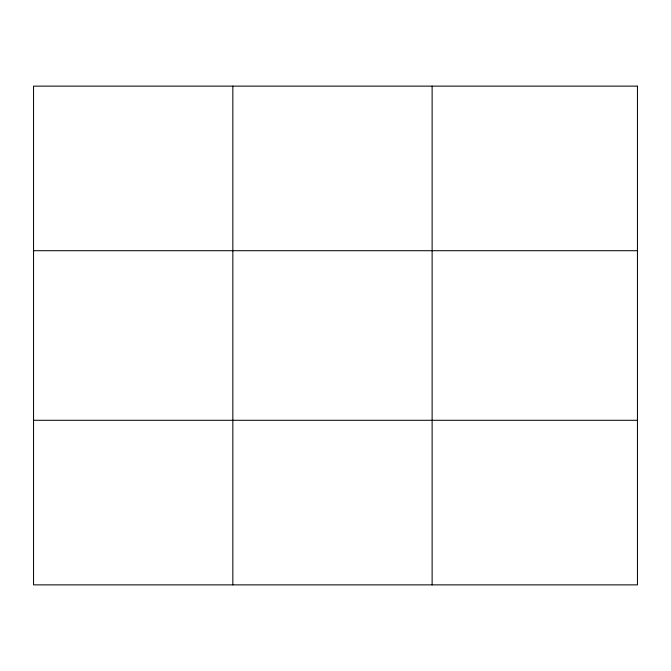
<?xml version="1.0" encoding="UTF-8"?>
<svg xmlns="http://www.w3.org/2000/svg" width="671" height="671" viewBox="0 0 671 671"><rect width="100%" height="100%" fill="white"/><g stroke="black" fill="none" stroke-linecap="round" stroke-linejoin="round"><path stroke-width="1.01" d="M232.837 86.131L232.837 584.869M432.124 86.131L432.124 584.869M33.55 250.711L637.45 250.711M33.55 420.289L637.45 420.289M637.45 86.131L637.45 584.869L33.55 584.869L33.55 86.131L637.45 86.131"/></g></svg>
